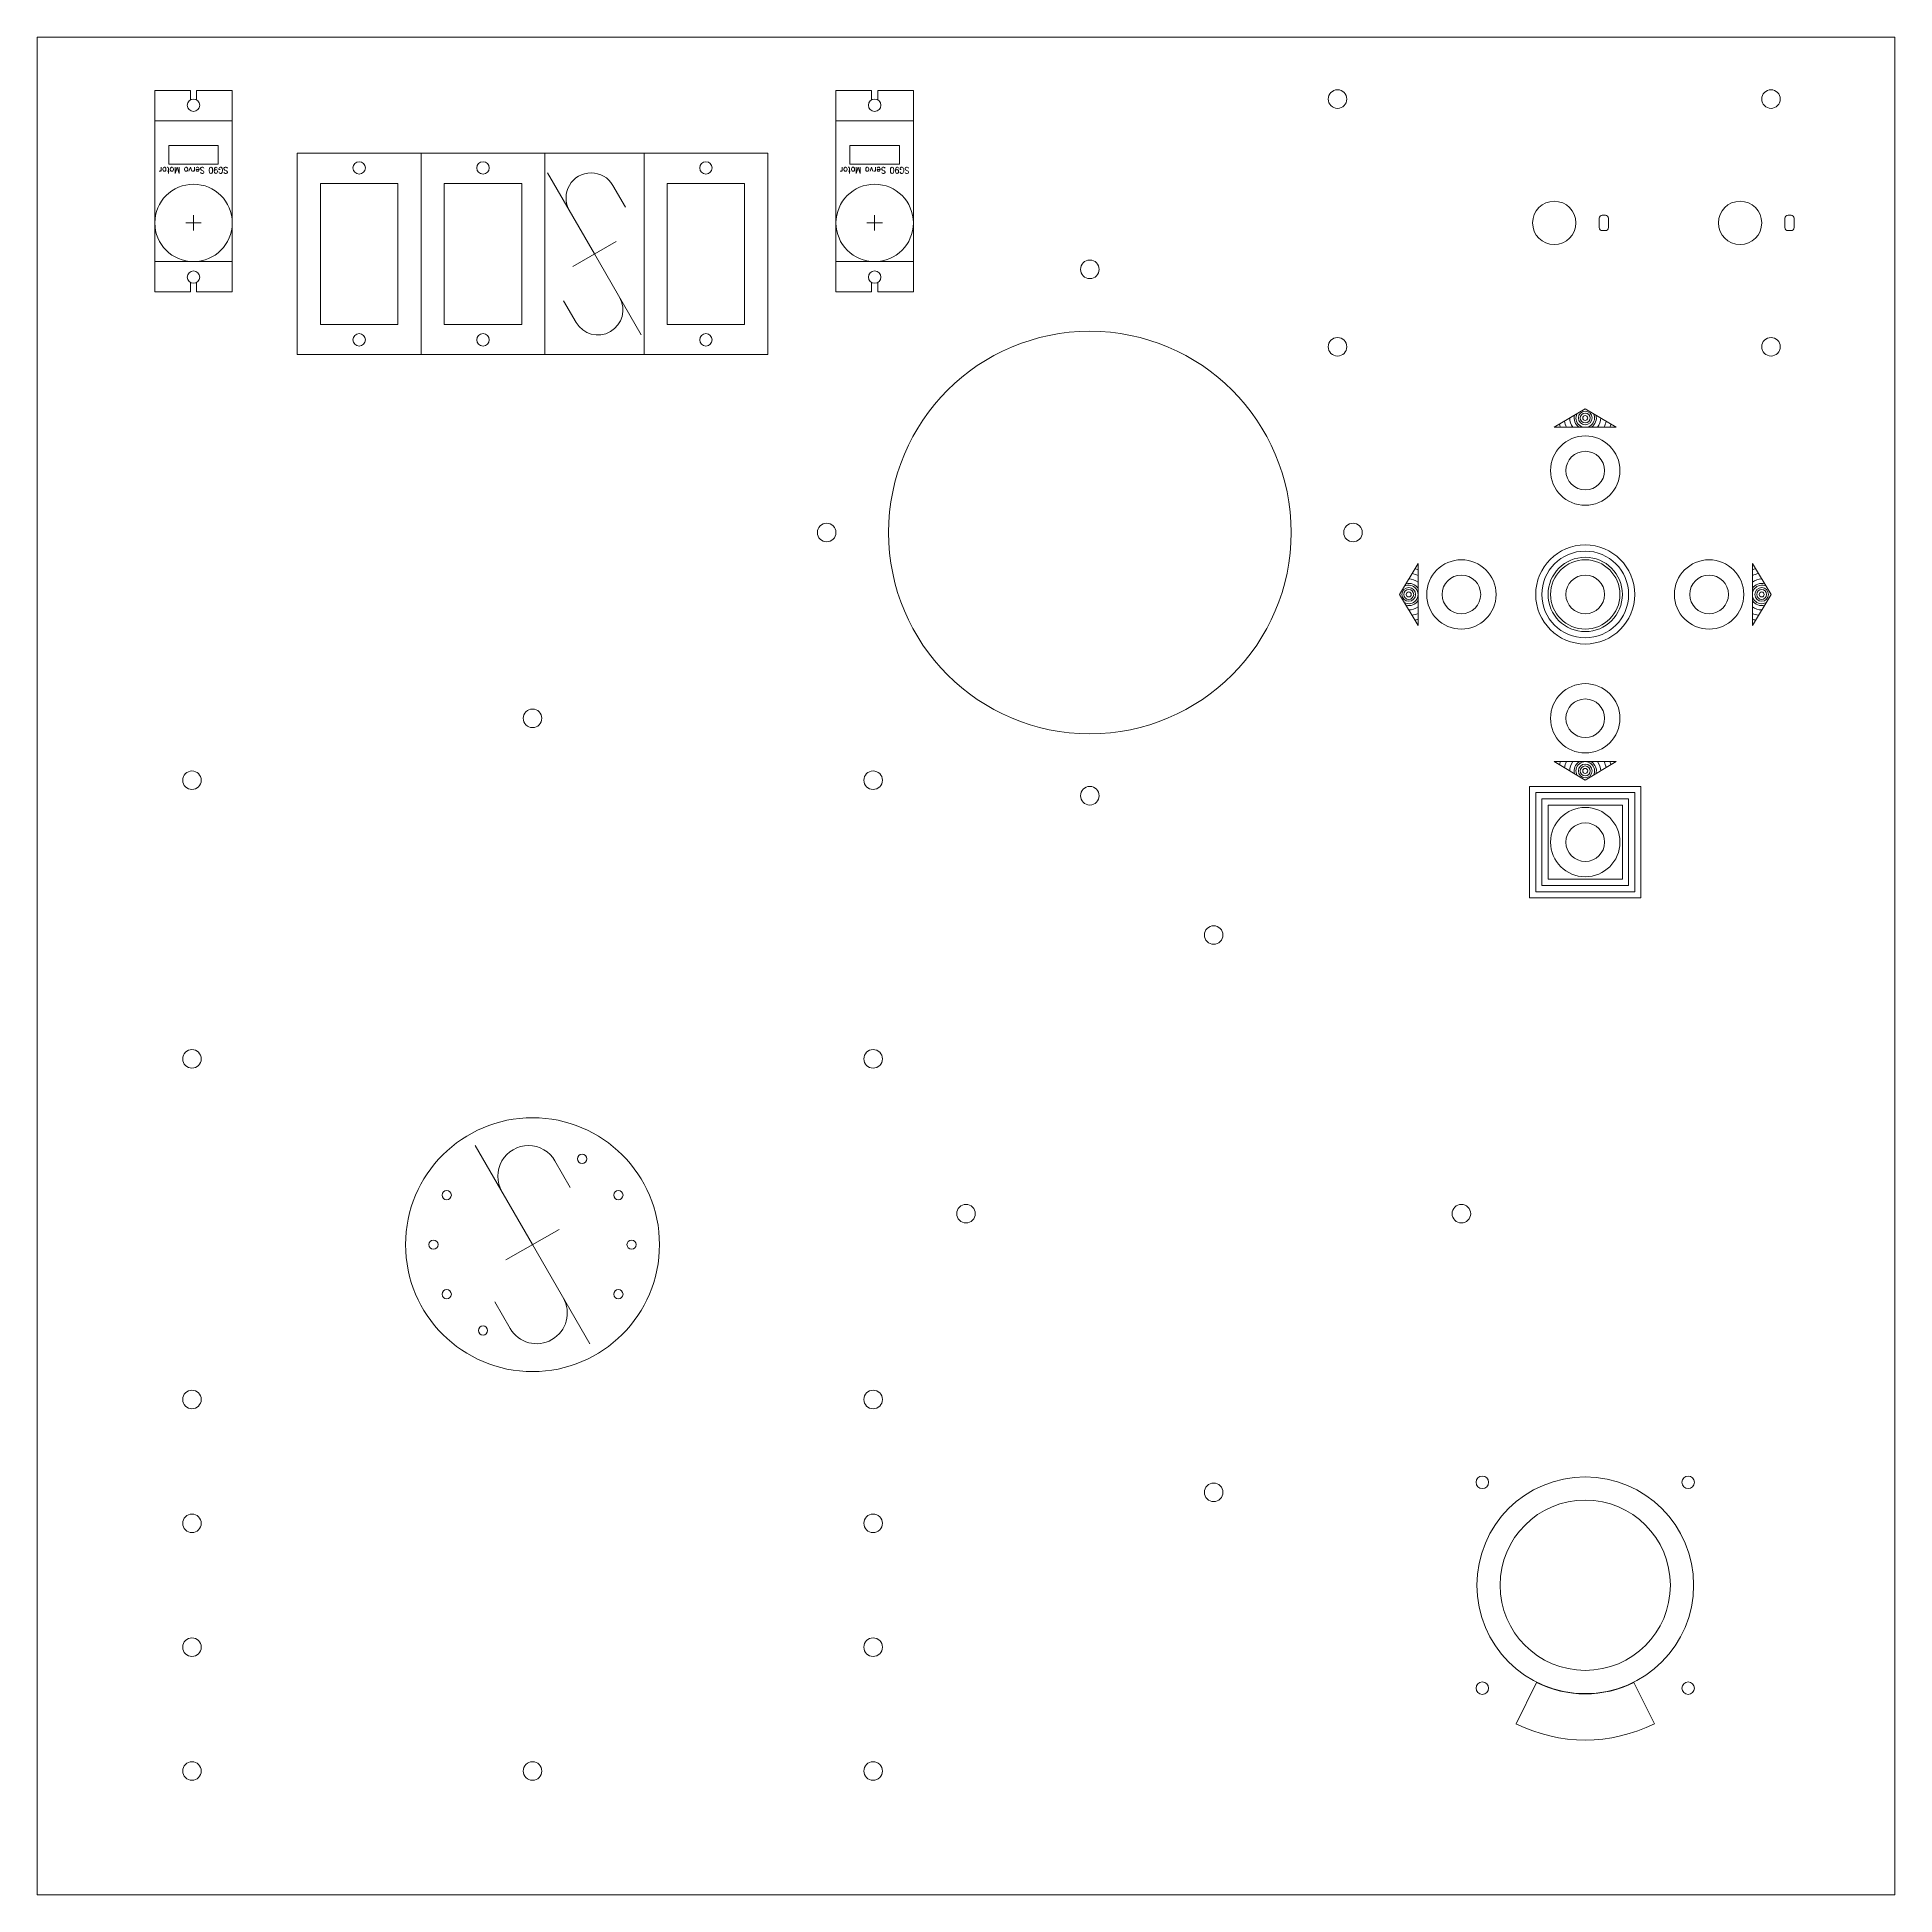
# Model space of a CAD drawing. Header units: millimetres. Extents: x 0 to 547, y 0 to 300.
# Drawn here: x 0 to 300, y 0 to 300 of the extents above; entities that cross this region are included whole.
import ezdxf
from ezdxf.enums import TextEntityAlignment as Align

# ---------------------------------------------------------------- set-up
doc = ezdxf.new("R2010")
doc.units = ezdxf.units.MM
doc.layers.get('0').update_dxf_attribs({"lineweight": 0})
for name, color, linetype, lineweight, true_color in [('Border', 6, 'Continuous', 0, 0xff00ff), ('construction', 1, 'Continuous', 0, 0xff0000), ('cut', 18, 'Continuous', 0, 0x000000), ('engrave', 3, 'Continuous', 0, 0x00ff00), ('text', 5, 'Continuous', 0, 0x0000ff)]:
    doc.layers.add(name, color=color, linetype=linetype, lineweight=lineweight, true_color=true_color)
doc.styles.add('textstyle11', font='Standard')

# ---------------------------------------------------------------- blocks, each defined once
blk = doc.blocks.new('block_3')
blk.add_circle((0, 0), 3.12)
at = {"layer": 'construction'}
blk.add_circle((0, 0), 5.6, dxfattribs=at)
blk = doc.blocks.new('block_1')
at = {"layer": 'cut'}
for p, q in [((7.25, 0.75), (7.25, -0.75)), ((8.25, 1.25), (7.75, 1.25)), ((8.75, -0.75), (8.75, 0.75)), ((7.75, -1.25), (8.25, -1.25))]:
    blk.add_line(p, q, dxfattribs=at)
blk.add_circle((0, 0), 3.5, dxfattribs=at)
for centre, start, end in [((7.75, 0.75), 90, 180), ((8.25, 0.75), 0, 90), ((7.75, -0.75), 180, 270), ((8.25, -0.75), 270, 0)]:
    blk.add_arc(centre, 0.5, start, end, dxfattribs=at)
blk = doc.blocks.new('Servo motor base')
at = {"layer": 'construction'}
for p, q in [((-11.12, 0.5), (-11.12, 6.25)), ((-11.12, 6.25), (-6.25, 6.25)), ((21.38, 6.25), (16.5, 6.25)), ((21.38, 0.5), (21.38, 6.25)), ((12.5, 4), (9.5, 4)), ((9.5, 4), (9.5, -4)), ((12.5, -4), (12.5, 4)), ((-11.12, 0.5), (-9.62, 0.5)), ((1.25, 0), (-1.25, 0)), ((0, 1.25), (0, -1.25)), ((21.38, 0.5), (19.87, 0.5)), ((-11.12, -0.5), (-9.62, -0.5)), ((-11.12, -0.5), (-11.12, -6.25)), ((21.38, -0.5), (19.87, -0.5)), ((21.38, -0.5), (21.38, -6.25)), ((9.5, -4), (12.5, -4)), ((-11.12, -6.25), (-6.25, -6.25)), ((21.38, -6.25), (16.5, -6.25))]:
    blk.add_line(p, q, dxfattribs=at)
blk.add_circle((0, 0), 6.25, dxfattribs=at)
at = {"layer": 'cut'}
for p, q in [((-6.25, -6.25), (-6.25, 6.25)), ((-6.25, 6.25), (16.5, 6.25)), ((16.5, 6.25), (16.5, -6.25)), ((16.5, -6.25), (-6.25, -6.25))]:
    blk.add_line(p, q, dxfattribs=at)
for centre in [(-8.75, 0), (19, 0)]:
    blk.add_circle(centre, 1, dxfattribs=at)
at = {"layer": 'text', "style": 'textstyle11'}
blk.add_text('SG90 Servo Motor', height=1, rotation=90, dxfattribs=at).set_placement((8.5, 0), align=Align.MIDDLE_CENTER)

msp = doc.modelspace()

# ---------------------------------------------------------------- linework, layer by layer
at = {"layer": 'Border'}
for p, q in [((300, 300), (0, 300)), ((0, 300), (0, 0)), ((300, 0), (300, 300)), ((0, 0), (300, 0))]:
    msp.add_line(p, q, dxfattribs=at)
at = {"layer": 'construction'}
msp.add_circle((250, 50), 17.5, dxfattribs=at)
at = {"layer": 'cut'}
for p, q in [((42, 281.25), (118, 281.25)), ((42, 281.25), (42, 248.75)), ((62, 281.25), (62, 248.75)), ((82, 248.75), (82, 281.25)), ((98, 281.25), (98, 248.75)), ((118, 248.75), (118, 281.25)), ((45.75, 253.62), (45.75, 276.38)), ((45.75, 276.38), (58.25, 276.38)), ((58.25, 276.38), (58.25, 253.62)), ((65.75, 253.62), (65.75, 276.38)), ((65.75, 276.38), (78.25, 276.38)), ((78.25, 276.38), (78.25, 253.62)), ((101.75, 253.62), (101.75, 276.38)), ((101.75, 276.38), (114.25, 276.38)), ((114.25, 276.38), (114.25, 253.62)), ((58.25, 253.62), (45.75, 253.62)), ((78.25, 253.62), (65.75, 253.62)), ((114.25, 253.62), (101.75, 253.62)), ((42, 248.75), (118, 248.75)), ((242.15, 34.3), (238.82, 27.64)), ((257.85, 34.3), (261.18, 27.64))]:
    msp.add_line(p, q, dxfattribs=at)
for centre, radius in [((210, 290), 1.5), ((280, 290), 1.5), ((52, 278.88), 1), ((72, 278.88), 1), ((108, 278.88), 1), ((170, 262.5), 1.5), ((52, 251.12), 1), ((72, 251.12), 1), ((108, 251.12), 1), ((170, 220), 32.5), ((210, 250), 1.5), ((280, 250), 1.5), ((127.5, 220), 1.5), ((212.5, 220), 1.5), ((80, 190), 1.5), ((25, 180), 1.5), ((135, 180), 1.5), ((170, 177.5), 1.5), ((190, 155), 1.5), ((25, 135), 1.5), ((135, 135), 1.5), ((80, 105), 20.5), ((88, 118.86), 0.75), ((66.14, 113), 0.75), ((93.86, 113), 0.75), ((150, 110), 1.5), ((230, 110), 1.5), ((64, 105), 0.75), ((96, 105), 0.75), ((66.14, 97), 0.75), ((93.86, 97), 0.75), ((72, 91.14), 0.75), ((25, 80), 1.5), ((135, 80), 1.5), ((190, 65), 1.5), ((233.38, 66.62), 1), ((266.62, 66.62), 1), ((250, 50), 13.75), ((25, 60), 1.5), ((135, 60), 1.5), ((25, 40), 1.5), ((135, 40), 1.5), ((233.38, 33.38), 1), ((266.62, 33.38), 1), ((25, 20), 1.5), ((80, 20), 1.5), ((135, 20), 1.5)]:
    msp.add_circle(centre, radius, dxfattribs=at)
for radius in [17.55, 25]:
    msp.add_arc((250, 50), radius, 243.4349, 296.5651, dxfattribs=at)
at = {"layer": 'engrave'}
for p, q in [((82.44, 278.09), (90, 265)), ((92.96, 276.06), (94.99, 272.56)), ((93.51, 267.02), (86.49, 262.98)), ((97.56, 251.91), (90, 265)), ((87.04, 253.94), (85.01, 257.44)), ((250, 240), (245, 237)), ((250, 240), (255, 237)), ((245, 237), (255, 237)), ((220, 210), (223, 215)), ((223, 205), (223, 215)), ((280, 210), (277, 215)), ((277, 215), (277, 205)), ((220, 210), (223, 205)), ((280, 210), (277, 205)), ((250, 180), (245, 183)), ((255, 183), (245, 183)), ((250, 180), (255, 183)), ((259, 179), (241, 179)), ((241, 179), (241, 161)), ((258, 178), (242, 178)), ((242, 178), (242, 162)), ((257, 177), (243, 177)), ((243, 177), (243, 163)), ((257, 163), (257, 177)), ((258, 162), (258, 178)), ((259, 161), (259, 179)), ((256, 176), (244, 176)), ((244, 176), (244, 164)), ((256, 164), (256, 176)), ((242, 162), (258, 162)), ((243, 163), (257, 163)), ((244, 164), (256, 164)), ((241, 161), (259, 161)), ((70.76, 121), (80, 105)), ((83.62, 118.52), (86.1, 114.24)), ((84.29, 107.47), (75.71, 102.53)), ((89.24, 89), (80, 105)), ((76.38, 91.48), (73.9, 95.76))]:
    msp.add_line(p, q, dxfattribs=at)
for centre, radius in [((250, 238.5), 1.1), ((250, 238.5), 0.8), ((250, 238.5), 0.4), ((250, 210), 8), ((250, 210), 7), ((250, 210), 6), ((221.5, 210), 1.1), ((221.5, 210), 0.8), ((221.5, 210), 0.4), ((278.5, 210), 1.1), ((278.5, 210), 0.8), ((278.5, 210), 0.4), ((250, 181.5), 1.1), ((250, 181.5), 0.8), ((250, 181.5), 0.4)]:
    msp.add_circle(centre, radius, dxfattribs=at)
for centre, radius, start, end in [((89.46, 274.04), 4.05, 30, 210), ((90.54, 255.96), 4.05, 210, 30), ((250, 238.5), 4.27, 193.4409, 200.556), ((250, 238.5), 3.4, 188.735, 206.179), ((250, 238.5), 2.5, 180, 216.8699), ((250, 238.5), 1.8, 165.4452, 236.3099), ((250, 238.5), 1.5, 151.9275, 28.0725), ((250, 238.5), 1.8, 303.6901, 14.5548), ((250, 238.5), 2.5, 323.1301, 0), ((250, 238.5), 3.4, 333.821, 351.265), ((250, 238.5), 4.27, 339.444, 346.5591), ((221.5, 210), 3.4, 63.821, 81.265), ((221.5, 210), 4.27, 69.444, 76.5591), ((278.5, 210), 4.27, 103.4409, 110.556), ((278.5, 210), 3.4, 98.735, 116.179), ((221.5, 210), 1.5, 241.9275, 118.0725), ((221.5, 210), 1.8, 33.6901, 104.5548), ((221.5, 210), 2.5, 53.1301, 90), ((278.5, 210), 2.5, 90, 126.8699), ((278.5, 210), 1.8, 75.4452, 146.3099), ((278.5, 210), 1.5, 61.9275, 298.0725), ((221.5, 210), 1.8, 255.4452, 326.3099), ((221.5, 210), 2.5, 270, 306.8699), ((278.5, 210), 1.8, 213.6901, 284.5548), ((278.5, 210), 2.5, 233.1301, 270), ((221.5, 210), 3.4, 278.735, 296.179), ((221.5, 210), 4.27, 283.4409, 290.556), ((278.5, 210), 3.4, 243.821, 261.265), ((278.5, 210), 4.27, 249.444, 256.5591), ((250, 181.5), 4.27, 159.444, 166.5591), ((250, 181.5), 3.4, 153.821, 171.265), ((250, 181.5), 2.5, 143.1301, 180), ((250, 181.5), 1.8, 123.6901, 194.5548), ((250, 181.5), 1.5, 331.9275, 208.0725), ((250, 181.5), 1.8, 345.4452, 56.3099), ((250, 181.5), 2.5, 0, 36.8699), ((250, 181.5), 3.4, 8.735, 26.179), ((250, 181.5), 4.27, 13.4409, 20.556), ((79.34, 116.05), 4.95, 30, 210), ((80.66, 93.95), 4.95, 210, 30)]:
    msp.add_arc(centre, radius, start, end, dxfattribs=at)

# ---------------------------------------------------------------- block references
at = {"layer": 'cut', "rotation": 90}
for p in [(25.25, 270), (135.25, 270)]:
    msp.add_blockref('Servo motor base', p, dxfattribs=at)
at = {"layer": 'cut'}
for name, p in [('block_1', (245, 270)), ('block_1', (275, 270)), ('block_3', (250, 230)), ('block_3', (230, 210)), ('block_3', (250, 210)), ('block_3', (270, 210)), ('block_3', (250, 190)), ('block_3', (250, 170))]:
    msp.add_blockref(name, p, dxfattribs=at)

doc.saveas('drawing.dxf')
